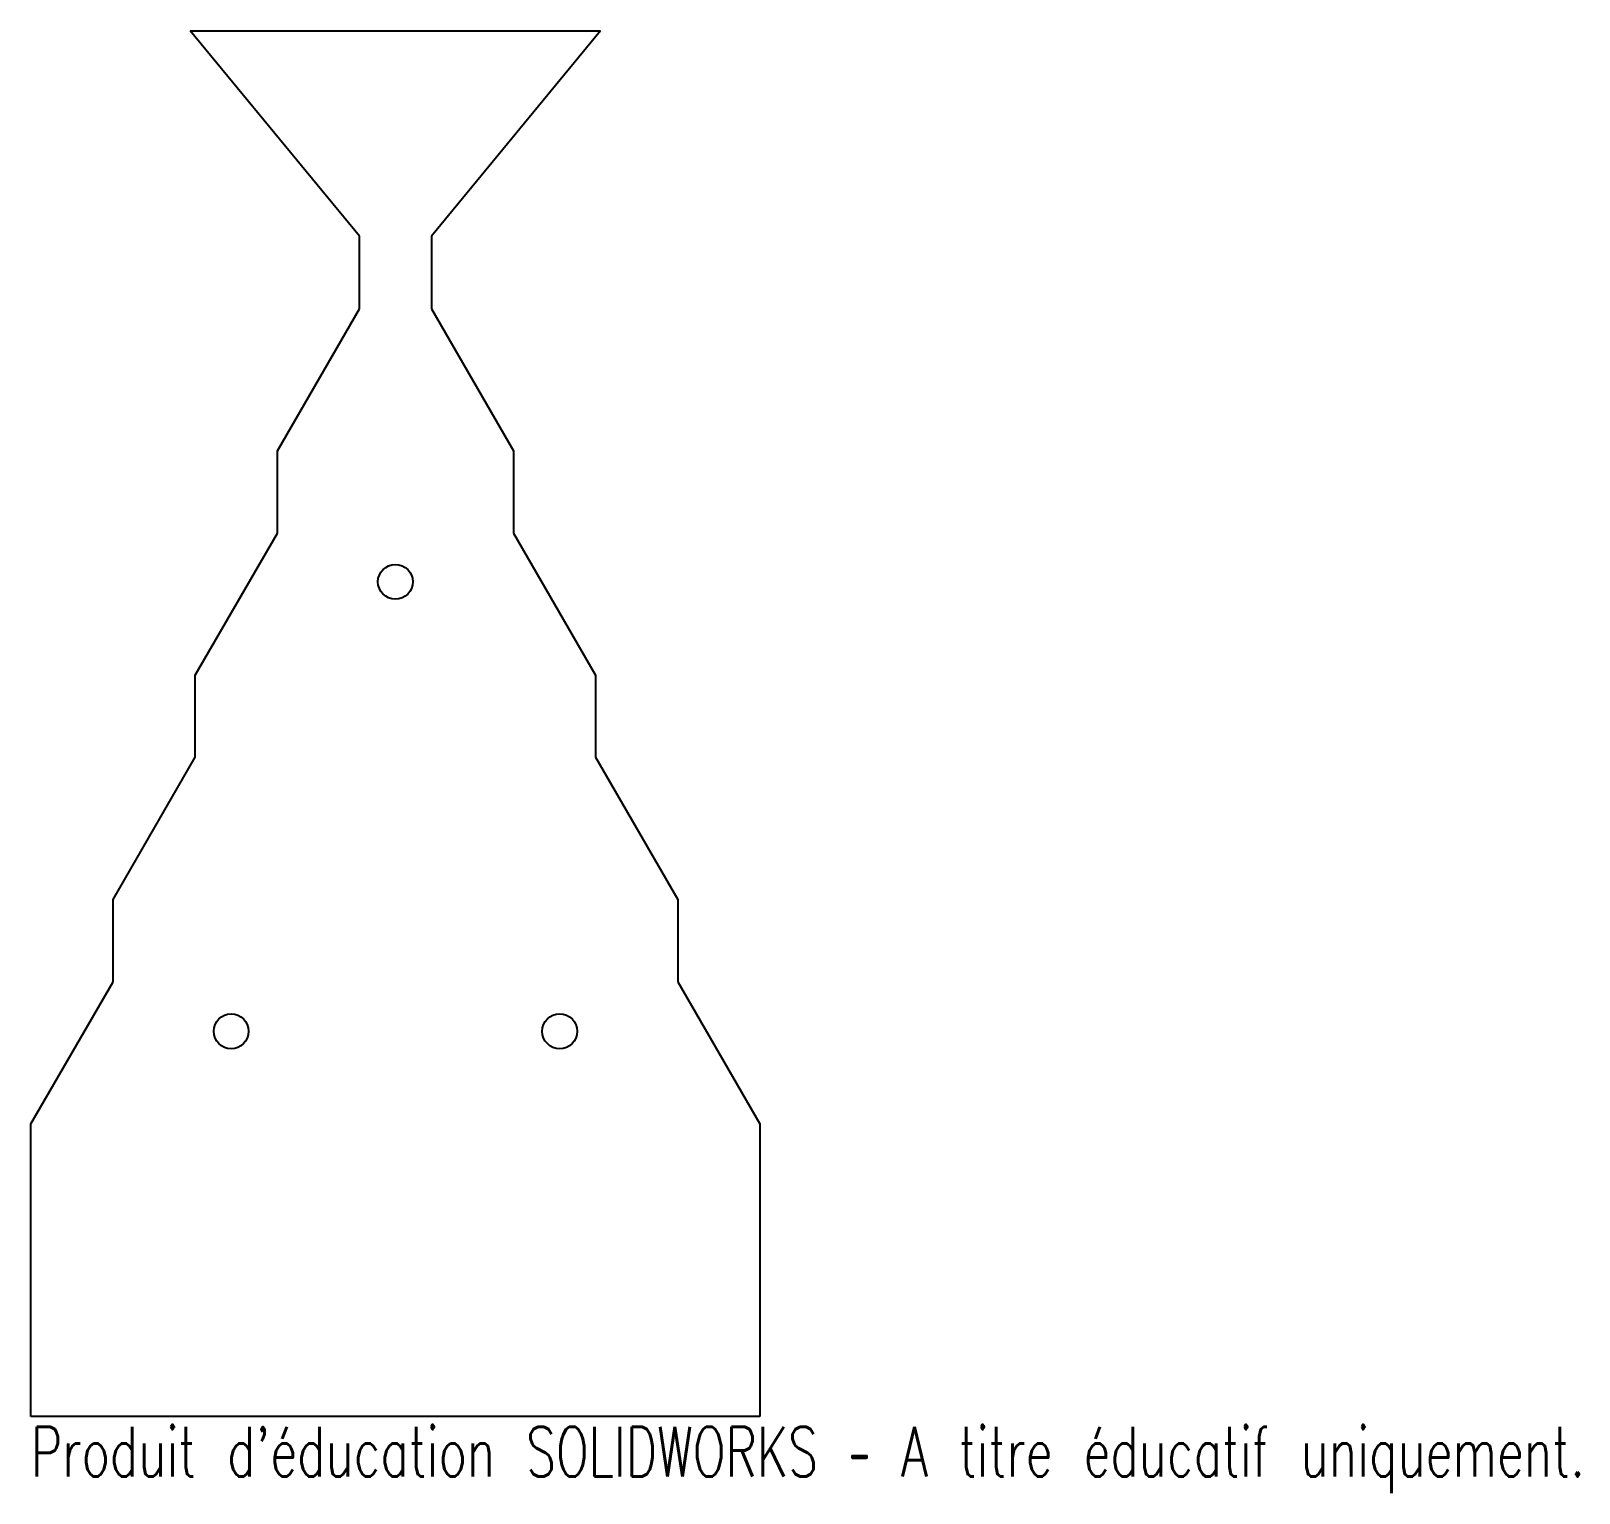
# Model space of a CAD drawing. Header units: millimetres. Extents: x -36 to 115, y -122 to 20.
import ezdxf

# ---------------------------------------------------------------- set-up
doc = ezdxf.new("R2010")
doc.units = ezdxf.units.MM
doc.styles.add('SLDTEXTSTYLE0', font='TXT', dxfattribs={"width": 0.7, "bigfont": 'bigfont'})

msp = doc.modelspace()

# ---------------------------------------------------------------- linework, layer by layer
at = {"color": 7, "linetype": 'Continuous'}
for p, q in [((-3.5, 0), (-20, 20)), ((-20, 20), (19.98, 20)), ((19.98, 20), (3.5, 0)), ((-3.5, -7.06), (-3.5, 0)), ((3.5, 0), (3.5, -7.06)), ((-11.5, -20.92), (-3.5, -7.06)), ((3.5, -7.06), (11.5, -20.92)), ((-11.5, -28.92), (-11.5, -20.92)), ((11.5, -20.92), (11.5, -28.92)), ((-19.5, -42.77), (-11.5, -28.92)), ((11.5, -28.92), (19.5, -42.77)), ((-19.5, -50.77), (-19.5, -42.77)), ((19.5, -42.77), (19.5, -50.77)), ((-27.5, -64.63), (-19.5, -50.77)), ((19.5, -50.77), (27.5, -64.63)), ((-27.5, -72.63), (-27.5, -64.63)), ((27.5, -64.63), (27.5, -72.63)), ((-35.5, -86.49), (-27.5, -72.63)), ((27.5, -72.63), (35.5, -86.49)), ((-35.5, -114.99), (-35.5, -86.49)), ((35.5, -86.49), (35.5, -114.99)), ((35.5, -114.99), (-35.5, -114.99))]:
    msp.add_line(p, q, dxfattribs=at)
for centre in [(0, -33.67), (-16, -77.46), (16, -77.46)]:
    msp.add_circle(centre, 1.7, dxfattribs=at)

# ---------------------------------------------------------------- texts
at = {"color": 7, "linetype": 'Continuous', "insert": (-35.5, -116.01), "char_height": 4.8336, "attachment_point": 1, "style": 'SLDTEXTSTYLE0'}
msp.add_mtext("Produit d'éducation SOLIDWORKS – A titre éducatif uniquement.", dxfattribs=at)

doc.saveas('drawing.dxf')
